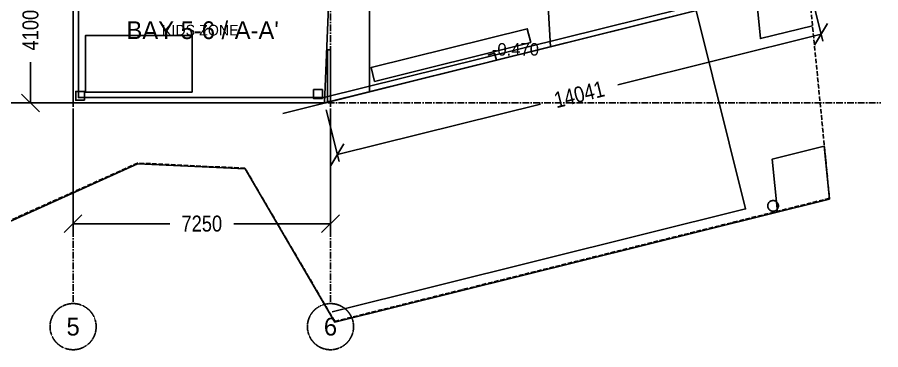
# Model space of a CAD drawing. Header units: millimetres. Extents: x -74219 to 26724, y -11313 to 45223.
# Drawn here: x -8823 to 15500, y -6950 to 2413 of the extents above; entities that cross this region are included whole.
import ezdxf
from ezdxf.enums import TextEntityAlignment as Align

# ---------------------------------------------------------------- set-up
doc = ezdxf.new("R2010")
doc.units = ezdxf.units.MM
doc.linetypes.add('CENTER', pattern=[5.08, 3.175, -0.635, 0.635, -0.635])
doc.linetypes.add('DASHDOT', pattern=[3.556, 2.54, -0.508, 0, -0.508])
for name, color, linetype in [('SMK-CONTEXT', 8, 'CONTINUOUS'), ('SMK-DIMS', 7, 'CONTINUOUS'), ('SMK-EXIST', 30, 'CONTINUOUS'), ('SMK-GRID', 8, 'CENTER'), ('SMK-L-KIDS', 2, 'Continuous'), ('SMK-L-PHOTO', 5, 'Continuous'), ('SMK-L-ROOF', 34, 'Continuous'), ('SMK-L-TEXT', 7, 'Continuous'), ('SMK-L-ZONES', 8, 'Continuous'), ('SMK-LEVEL', 7, 'CONTINUOUS'), ('SMK-LOT', 1, 'DASHDOT'), ('SMK-TEXT', 7, 'CONTINUOUS'), ('SMK-ZONE', 3, 'CONTINUOUS')]:
    doc.layers.add(name, color=color, linetype=linetype)
doc.styles.add('OpenSansCondensed-Light', font='OpenSansCondensed-Light.ttf')
doc.dimstyles.new('SMK200', dxfattribs={"dimtxt": 450, "dimasz": 300, "dimexe": 200, "dimexo": 200, "dimgap": 100, "dimtad": 1, "dimdec": 0, "dimtsz": 250, "dimcen": 2.5, "dimazin": 3, "dimtfac": 1, "dimtmove": 0, "dimatfit": 3})

# ---------------------------------------------------------------- blocks, each defined once
blk = doc.blocks.new('_OBLIQUE')
at = {"color": 0, "linetype": 'BYBLOCK'}
blk.add_line((-0.5, -0.5), (0.5, 0.5), dxfattribs=at)
blk = doc.blocks.new('*D1')
for p, q in [((-200, 4100), (-10800, 4100)), ((-10600, 2950), (-10600, 4100)), ((-10600, 0), (-10600, 1150)), ((-200, 0), (-10800, 0))]:
    blk.add_line(p, q)
at = {"layer": 'Defpoints'}
for p in [(0, 4100), (-10600, 0), (0, 0)]:
    blk.add_point(p, dxfattribs=at)
at = {"layer": 'SMK-DIMS', "xscale": 500, "yscale": 500, "rotation": 90}
for p in [(-10600, 4100), (-10600, 0)]:
    blk.add_blockref('_OBLIQUE', p, dxfattribs=at)
at = {"layer": 'SMK-DIMS', "insert": (-10600, 2050), "char_height": 450, "attachment_point": 5, "rotation": 90, "style": 'OpenSansCondensed-Light'}
blk.add_mtext('4100', dxfattribs=at)
blk = doc.blocks.new('*D9')
for p, q in [((-200, 42340.2), (-12100, 42340.2)), ((-11900, 22295.1), (-11900, 42340.2)), ((-11900, 0), (-11900, 20045.1)), ((-200, 0), (-12100, 0))]:
    blk.add_line(p, q)
at = {"layer": 'Defpoints'}
for p in [(0, 42340.2), (-11900, 0), (0, 0)]:
    blk.add_point(p, dxfattribs=at)
at = {"layer": 'SMK-DIMS', "xscale": 500, "yscale": 500, "rotation": 90}
for p in [(-11900, 42340.2), (-11900, 0)]:
    blk.add_blockref('_OBLIQUE', p, dxfattribs=at)
at = {"layer": 'SMK-DIMS', "insert": (-11900, 21170.1), "char_height": 450, "attachment_point": 5, "rotation": 90, "style": 'OpenSansCondensed-Light'}
blk.add_mtext('42340', dxfattribs=at)
blk = doc.blocks.new('*D15')
for p, q in [((13507, 3195), (13869, 1739)), ((8099, 510), (13821, 1934)), ((-119, -194), (243, -1650)), ((195, -1456), (5916, -33))]:
    blk.add_line(p, q)
at = {"layer": 'Defpoints'}
for p in [(13459, 3389), (-168, 0), (195, -1456)]:
    blk.add_point(p, dxfattribs=at)
at = {"layer": 'SMK-DIMS', "xscale": 500, "yscale": 500, "rotation": 13.967659105858573}
for p in [(13821, 1934), (195, -1456)]:
    blk.add_blockref('_OBLIQUE', p, dxfattribs=at)
at = {"layer": 'SMK-DIMS', "insert": (7008, 239), "char_height": 450, "attachment_point": 5, "rotation": 13.9677, "style": 'OpenSansCondensed-Light'}
blk.add_mtext('14041', dxfattribs=at)
blk = doc.blocks.new('*D16')
for p, q in [((-7250, -200), (-7250, -3600)), ((0, -200), (0, -3600)), ((-7250, -3400), (-4525, -3400)), ((-2725, -3400), (0, -3400))]:
    blk.add_line(p, q)
at = {"layer": 'Defpoints'}
for p in [(-7250, 0), (0, 0), (-7250, -3400)]:
    blk.add_point(p, dxfattribs=at)
at = {"layer": 'SMK-DIMS', "xscale": 500, "yscale": 500}
for p in [(-7250, -3400), (0, -3400)]:
    blk.add_blockref('_OBLIQUE', p, dxfattribs=at)
at = {"layer": 'SMK-DIMS', "insert": (-3625, -3400), "char_height": 450, "attachment_point": 5, "style": 'OpenSansCondensed-Light'}
blk.add_mtext('7250', dxfattribs=at)
blk = doc.blocks.new('*D17')
for p, q in [((-7450, 4100), (-8650, 4100)), ((-8450, 2950), (-8450, 4100)), ((-8450, 0), (-8450, 1150)), ((-7450, 0), (-8650, 0))]:
    blk.add_line(p, q)
at = {"layer": 'Defpoints'}
for p in [(-7250, 4100), (-8450, 0), (-7250, 0)]:
    blk.add_point(p, dxfattribs=at)
at = {"layer": 'SMK-DIMS', "xscale": 500, "yscale": 500, "rotation": 90}
for p in [(-8450, 4100), (-8450, 0)]:
    blk.add_blockref('_OBLIQUE', p, dxfattribs=at)
at = {"layer": 'SMK-DIMS', "insert": (-8450, 2050), "char_height": 450, "attachment_point": 5, "rotation": 90, "style": 'OpenSansCondensed-Light'}
blk.add_mtext('4100', dxfattribs=at)

msp = doc.modelspace()

# ---------------------------------------------------------------- linework, layer by layer
at = {"layer": 'SMK-CONTEXT'}
for points in [[(-1343.8, -292.6), (10301.4, 2603.9), (11691.7, -2985.7), (46.5, -5882.3)], [(14058.1, -2706.3), (119, -6173.4), (-2407.7, -1858.8), (-5435.2, -1714.9), (-9136.8, -3381.7), (-21774, -6424.1)]]:
    msp.add_lwpolyline(points, dxfattribs=at)
at = {"layer": 'SMK-EXIST'}
for points in [[(13576.5, 2170.8), (12110.4, 1814.2), (10975.2, 13293.1), (12471.5, 13441.4)], [(3088.5, 6745.4), (8911.1, 8193.6), (10301.4, 2603.9), (4478.8, 1155.7)], [(4478.8, 1155.7), (4672.9, 1204), (4624.6, 1398.1), (4430.5, 1349.8)], [(14058.1, -2706.3), (13911, -1213.9), (12443.2, -1579.6), (12595.1, -3070.2)]]:
    msp.add_lwpolyline(points, dxfattribs=at)
msp.add_lwpolyline([(12617.1, -2898.4), (12615.9, -2878.9), (12612, -2859.6), (12605.7, -2841), (12597, -2823.4), (12586.1, -2807.1), (12573.2, -2792.4), (12558.5, -2779.4), (12542.1, -2768.5), (12524.5, -2759.9), (12506, -2753.5), (12486.7, -2749.7), (12467.1, -2748.4), (12447.6, -2749.7), (12428.3, -2753.5), (12409.7, -2759.9), (12392.1, -2768.5), (12375.8, -2779.4), (12361.1, -2792.4), (12348.1, -2807.1), (12337.2, -2823.4), (12328.6, -2841), (12322.3, -2859.6), (12318.4, -2878.9), (12317.1, -2898.4), (12318.4, -2918), (12322.3, -2937.3), (12328.6, -2955.8), (12337.2, -2973.4), (12348.1, -2989.7), (12361.1, -3004.5), (12375.8, -3017.4), (12392.1, -3028.3), (12409.7, -3037), (12428.3, -3043.3), (12447.6, -3047.2), (12467.1, -3048.4), (12486.7, -3047.2), (12506, -3043.3), (12524.5, -3037), (12542.1, -3028.3), (12558.5, -3017.4), (12573.2, -3004.5), (12586.1, -2989.7), (12597, -2973.4), (12605.7, -2955.8), (12612, -2937.3), (12615.9, -2918)], close=True, dxfattribs=at)
at = {"layer": 'SMK-GRID', "ltscale": 60}
for p, q in [((-7250, -5600), (-7250, 44200)), ((0, -5600), (0, 44200)), ((-14100, 0), (15500, 0))]:
    msp.add_line(p, q, dxfattribs=at)
at = {"layer": 'SMK-GRID'}
for centre in [(-7250, -6300), (0, -6300)]:
    msp.add_circle(centre, 650, dxfattribs=at)
at = {"layer": 'SMK-L-KIDS'}
for points in [[(-3900, 300), (-3900, 1900), (-6900, 1900), (-6900, 300)], [(-80, 40), (0, 40), (0, 1500), (-80, 1500)]]:
    msp.add_lwpolyline(points, close=True, dxfattribs=at)
at = {"layer": 'SMK-L-PHOTO'}
msp.add_lwpolyline([(1239.7, 607.6), (5639.7, 1702), (5543.1, 2090.2), (1143.1, 995.8)], close=True, dxfattribs=at)
at = {"layer": 'SMK-L-ROOF'}
for points in [[(10065.1, 36287.2), (13296.6, 3503.5), (-185.9, 150), (-7100, 150), (-7100, 3950), (150, 3950), (150, 36935.8)], [(-6925, 75), (-6925, 325), (-7175, 325), (-7175, 75)], [(-225, 125), (-225, 375), (-475, 375), (-475, 125)]]:
    msp.add_lwpolyline(points, close=True, dxfattribs=at)
at = {"layer": 'SMK-L-ZONES'}
for points in [[(1100, 315.3), (1100, 5000), (6000, 5000), (6200, 1583.8)], [(-7250, 0), (-167.5, 0), (0, 4100), (-7250, 4100)]]:
    msp.add_lwpolyline(points, close=True, dxfattribs=at)
at = {"layer": 'SMK-LOT', "ltscale": 50}
msp.add_lwpolyline([(-74219, 45222.9), (9656.2, 41965.1), (14057.3, -2684.6), (118.1, -6151.6), (-2408.5, -1837), (-5432.8, -1692.1), (-9138.8, -3360.4)], dxfattribs=at)
at = {"layer": 'SMK-ZONE'}
msp.add_lwpolyline([(0, 42340.2), (9656.2, 41965.1), (13458.6, 3389.2), (-167.5, 0), (-7250, 0), (-7250, 4100), (0, 4100)], close=True, dxfattribs=at)

# ---------------------------------------------------------------- texts
at = {"layer": 'SMK-GRID'}
for s, p in [('5', (-7250, -6300)), ('6', (0, -6300))]:
    msp.add_text(s, height=500, dxfattribs=at).set_placement(p, align=Align.MIDDLE_CENTER)
at = {"layer": 'SMK-L-TEXT'}
msp.add_text('KIDS ZONE', height=300, dxfattribs=at).set_placement((-3666.9, 2050), align=Align.MIDDLE_CENTER)
at = {"layer": 'SMK-LEVEL'}
msp.add_text('-0.470', height=350, dxfattribs=at).set_placement((4546.2, 1335.1))
at = {"layer": 'SMK-TEXT'}
msp.add_text("BAY 5-6 / A-A'", height=500, dxfattribs=at).set_placement((-3600, 2050), align=Align.MIDDLE_CENTER)

# ---------------------------------------------------------------- dimensions: what is measured, and where the dimension line sits
at = {"layer": 'SMK-DIMS'}
for base, p1, p2, angle, picture, middle in [((-11900, 0), (0, 0), (0, 42340.2), 90, '*D9', (-11900, 21170.1)), ((-10600, 0), (0, 0), (0, 4100), 90, '*D1', (-10600, 2050)), ((-8450, 0), (-7250, 0), (-7250, 4100), 90, '*D17', (-8450, 2050)), ((194.6, -1455.6), (-167.5, 0), (13458.6, 3389.2), 13.96766, '*D15', (7007.6, 239))]:
    dim = msp.add_linear_dim(base=base, p1=p1, p2=p2, angle=angle, dimstyle='SMK200', dxfattribs=at)
    dim.commit()
    dim.dimension.update_dxf_attribs({"geometry": picture, "text_midpoint": middle})
dim = msp.add_linear_dim(base=(-7250, -3400), p1=(-7250, 0), p2=(0, 0), dimstyle='SMK200', dxfattribs=at)
dim.commit()
dim.dimension.update_dxf_attribs({"geometry": '*D16', "text_midpoint": (-3625, -3400)})

doc.saveas('drawing.dxf')
